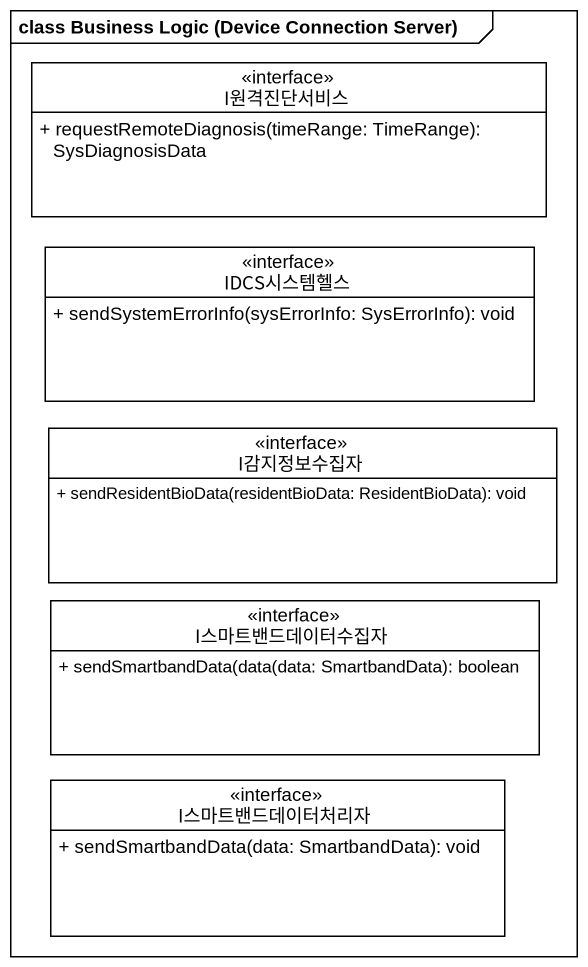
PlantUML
@startuml
mainframe class Business Logic (Device Connection Server)
hide circle
hide empty members
skinparam classAttributeIconSize 0
interface I원격진단서비스 {
  + requestRemoteDiagnosis(timeRange: TimeRange): SysDiagnosisData
}
interface IDCS시스템헬스 {
  + sendSystemErrorInfo(sysErrorInfo: SysErrorInfo): void
}
interface I감지정보수집자 {
  + sendResidentBioData(residentBioData: ResidentBioData): void
}
interface I스마트밴드데이터수집자 {
  + sendSmartbandData(data(data: SmartbandData): boolean
}
interface I스마트밴드데이터처리자 {
  + sendSmartbandData(data: SmartbandData): void
}
@enduml
